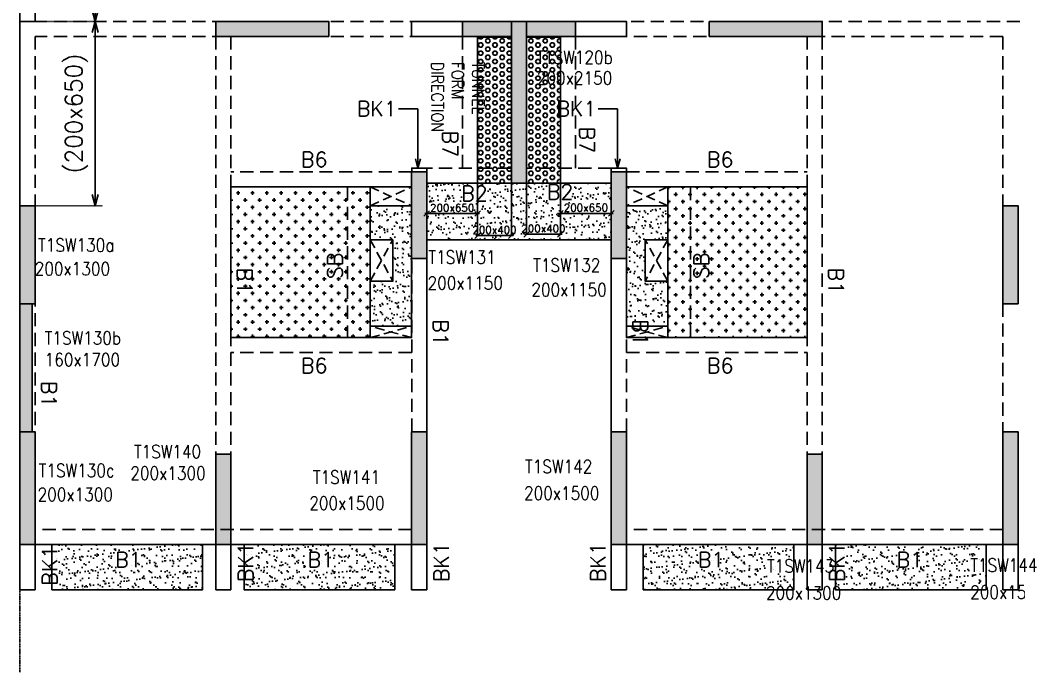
# Model space of a CAD drawing. Header units: millimetres. Extents: x 1078357 to 2594950, y -5122486 to -4636555.
# Drawn here: x 1974051 to 1987301, y -4670796 to -4662135 of the extents above; entities that cross this region are included whole.
import ezdxf

# ---------------------------------------------------------------- set-up
doc = ezdxf.new("R2010")
doc.units = ezdxf.units.MM
doc.header["$PDMODE"] = 35
for name, pattern in [('CONTINOUS', [0]), ('DOT', [0.25, 0, -0.25]), ('HIDDEN', [0.375, 0.25, -0.125]), ('New Retail block$0$CONTINOUS', [0])]:
    doc.linetypes.add(name, pattern=pattern)
doc.layers.get('0').update_dxf_attribs({"lineweight": 0})
doc.layers.get('Defpoints').update_dxf_attribs({"lineweight": 0})
for name, color, linetype, lineweight in [('A-_ANOTDIMA_D-', 6, 'Continuous', 13), ('COL. NO.', 30, 'Continuous', 25), ('COL. SIZE', 7, 'Continuous', 25), ('DIM', 9, 'Continuous', 25), ('HATCH', 8, 'Continuous', 30)]:
    doc.layers.add(name, color=color, linetype=linetype, lineweight=lineweight)
for name, color, linetype in [('B-200x325', 201, 'HIDDEN'), ('DROP SLAB', 8, 'Continuous'), ('EXPANSION JOINT', 10, 'HIDDEN'), ('NON STR. RCC WALL', 6, 'Continuous'), ('S-BEAM', 3, 'HIDDEN'), ('S-BEAM NO.', 6, 'Continuous'), ('S-COLUMN', 1, 'Continuous'), ('S-CUTOUT', 8, 'HIDDEN'), ('S-DIM', 2, 'Continuous'), ('S-SLAB-PROJECTION', 54, 'New Retail block$0$CONTINOUS'), ('SLAB FOLD', 8, 'Continuous'), ('TEXT', 7, 'Continuous')]:
    doc.layers.add(name, color=color, linetype=linetype)
doc.styles.add('Roman', font='romans')
doc.styles.add('ROMANS', font='romans.shx', dxfattribs={"width": 0.85})
doc.dimstyles.new('HARESH', dxfattribs={"dimtxt": 150, "dimasz": 75, "dimexe": 0, "dimexo": 0, "dimgap": 25, "dimtad": 1, "dimdec": 0, "dimdsep": 46, "dimtxsty": 'Roman', "dimblk": 'OBLIQUE', "dimcen": 225, "dimdle": 25, "dimclrd": 2, "dimclre": 2, "dimclrt": 7, "dimadec": 8, "dimazin": 1, "dimtfac": 1, "dimtdec": 0, "dimtmove": 0, "dimatfit": 0, "dimfxl": 1, "dimlwd": -1, "dimlwe": -1, "dimarcsym": 0})
pattern_1 = [(180, (834801.65, 212820.39), (-7e-15, -54.99261315), [31.75, -63.5]), (300, (834801.65, 212820.39), (47.625, 27.4963066), [31.75, -63.5]), (240, (834769.9, 212820.39), (47.625, -27.4963066), [31.75, -63.5])]

# ---------------------------------------------------------------- blocks, each defined once
blk = doc.blocks.new('_Open30')
at = {"color": 0, "linetype": 'ByBlock', "lineweight": -2}
for p, q in [((-1, 0.268), (0, 0)), ((0, 0), (-1, -0.268)), ((0, 0), (-1, 0))]:
    blk.add_line(p, q, dxfattribs=at)
blk = doc.blocks.new('*D1579')
at = {"layer": 'Defpoints', "color": 0, "linetype": 'CONTINOUS', "ltscale": 0.5, "transparency": 16777216}
for p in [(1974051, -4662154, 0), (1975049, -4662154), (1974051, -4664604, 0)]:
    blk.add_point(p, dxfattribs=at)
at = {"layer": 'S-DIM', "color": 2, "linetype": 'DOT', "ltscale": 0.5, "transparency": 16777216}
for p, q in [((1974051, -4662154), (1975149, -4662154)), ((1974051, -4664604), (1975149, -4664604))]:
    blk.add_line(p, q, dxfattribs=at)
at = {"layer": 'S-DIM', "color": 2, "linetype": 'CONTINOUS', "ltscale": 0.5, "transparency": 16777216}
blk.add_line((1975049, -4664454), (1975049, -4662304), dxfattribs=at)
at = {"layer": 'S-DIM', "color": 2, "linetype": 'CONTINOUS', "ltscale": 0.5, "transparency": 16777216, "xscale": 150, "yscale": 150, "zscale": 150}
for p, rotation in [((1975049, -4662154), 90), ((1975049, -4664604), 270)]:
    blk.add_blockref('_Open30', p, dxfattribs=dict(at, rotation=rotation))
at = {"layer": 'S-DIM', "color": 7, "linetype": 'CONTINOUS', "ltscale": 0.5, "transparency": 16777216, "insert": (1974802, -4663379), "char_height": 225, "attachment_point": 5, "rotation": 90, "style": 'Roman'}
blk.add_mtext('(200x650)', dxfattribs=at)
blk = doc.blocks.new('*D1580')
at = {"layer": 'Defpoints', "color": 0, "linetype": 'CONTINOUS', "ltscale": 0.5, "transparency": 16777216}
for p in [(1974051, -4660154, 0), (1974051, -4662154, 0), (1975049, -4662154)]:
    blk.add_point(p, dxfattribs=at)
at = {"layer": 'S-DIM', "color": 2, "linetype": 'DOT', "ltscale": 0.5, "transparency": 16777216}
for p, q in [((1974051, -4660154), (1975149, -4660154)), ((1974051, -4662154), (1975149, -4662154))]:
    blk.add_line(p, q, dxfattribs=at)
at = {"layer": 'S-DIM', "color": 2, "linetype": 'CONTINOUS', "ltscale": 0.5, "transparency": 16777216}
blk.add_line((1975049, -4660304), (1975049, -4662004), dxfattribs=at)
at = {"layer": 'S-DIM', "color": 2, "linetype": 'CONTINOUS', "ltscale": 0.5, "transparency": 16777216, "xscale": 150, "yscale": 150, "zscale": 150}
for p, rotation in [((1975049, -4660154), 90), ((1975049, -4662154), 270)]:
    blk.add_blockref('_Open30', p, dxfattribs=dict(at, rotation=rotation))
at = {"layer": 'S-DIM', "color": 7, "linetype": 'CONTINOUS', "ltscale": 0.5, "transparency": 16777216, "insert": (1974802, -4661154), "char_height": 225, "attachment_point": 5, "rotation": 90, "style": 'Roman'}
blk.add_mtext('(200x450)', dxfattribs=at)
blk = doc.blocks.new('_Oblique')
at = {"color": 0, "linetype": 'ByBlock', "lineweight": -2}
blk.add_line((-0.5, -0.5), (0.5, 0.5), dxfattribs=at)
blk = doc.blocks.new('*D1359')
at = {"layer": 'Defpoints', "color": 0, "ltscale": 700, "transparency": 16777216}
for p in [(1980126, -4664304, 0), (1980576, -4664304, 0), (1980126, -4664999)]:
    blk.add_point(p, dxfattribs=at)
at = {"layer": 'DIM', "color": 2, "ltscale": 700, "transparency": 16777216}
for p, q in [((1980126, -4664304), (1980126, -4664999)), ((1980576, -4664304), (1980576, -4664999)), ((1980601, -4664999), (1980101, -4664999))]:
    blk.add_line(p, q, dxfattribs=at)
at = {"layer": 'DIM', "color": 2, "ltscale": 700, "transparency": 16777216, "xscale": 75, "yscale": 75, "zscale": 75, "rotation": 180}
blk.add_blockref('_Oblique', (1980126, -4664999), dxfattribs=at)
at = {"layer": 'DIM', "color": 2, "ltscale": 700, "transparency": 16777216, "xscale": 75, "yscale": 75, "zscale": 75}
blk.add_blockref('_Oblique', (1980576, -4664999), dxfattribs=at)
at = {"layer": 'DIM', "color": 7, "ltscale": 700, "transparency": 16777216, "insert": (1980351, -4664924), "char_height": 150, "attachment_point": 5, "style": 'Roman'}
blk.add_mtext('{\\H0.666667x;200x400}', dxfattribs=at)
blk = doc.blocks.new('*D1360')
at = {"layer": 'Defpoints', "color": 0, "ltscale": 700, "transparency": 16777216}
for p in [(1979451, -4664304, 0), (1980126, -4664304, 0), (1979451, -4664706)]:
    blk.add_point(p, dxfattribs=at)
at = {"layer": 'DIM', "color": 2, "ltscale": 700, "transparency": 16777216}
for p, q in [((1979451, -4664304), (1979451, -4664706)), ((1980126, -4664304), (1980126, -4664706)), ((1980151, -4664706), (1979426, -4664706))]:
    blk.add_line(p, q, dxfattribs=at)
at = {"layer": 'DIM', "color": 2, "ltscale": 700, "transparency": 16777216, "xscale": 75, "yscale": 75, "zscale": 75, "rotation": 180}
blk.add_blockref('_Oblique', (1979451, -4664706), dxfattribs=at)
at = {"layer": 'DIM', "color": 2, "ltscale": 700, "transparency": 16777216, "xscale": 75, "yscale": 75, "zscale": 75}
blk.add_blockref('_Oblique', (1980126, -4664706), dxfattribs=at)
at = {"layer": 'DIM', "color": 7, "ltscale": 700, "transparency": 16777216, "insert": (1979789, -4664631), "char_height": 150, "attachment_point": 5, "style": 'Roman'}
blk.add_mtext('{\\H0.666667x;200x650}', dxfattribs=at)
blk = doc.blocks.new('*D1361')
at = {"layer": 'Defpoints', "color": 0, "ltscale": 700, "transparency": 16777216}
for p in [(1980776, -4664304, 0), (1981226, -4664304, 0), (1981226, -4664981)]:
    blk.add_point(p, dxfattribs=at)
at = {"layer": 'DIM', "color": 2, "ltscale": 700, "transparency": 16777216}
for p, q in [((1980776, -4664304), (1980776, -4664981)), ((1981226, -4664304), (1981226, -4664981)), ((1980751, -4664981), (1981251, -4664981))]:
    blk.add_line(p, q, dxfattribs=at)
at = {"layer": 'DIM', "color": 2, "ltscale": 700, "transparency": 16777216, "xscale": 75, "yscale": 75, "zscale": 75, "rotation": 180}
blk.add_blockref('_Oblique', (1980776, -4664981), dxfattribs=at)
at = {"layer": 'DIM', "color": 2, "ltscale": 700, "transparency": 16777216, "xscale": 75, "yscale": 75, "zscale": 75}
blk.add_blockref('_Oblique', (1981226, -4664981), dxfattribs=at)
at = {"layer": 'DIM', "color": 7, "ltscale": 700, "transparency": 16777216, "insert": (1981001, -4664906), "char_height": 150, "attachment_point": 5, "style": 'Roman'}
blk.add_mtext('{\\H0.666667x;200x400}', dxfattribs=at)
blk = doc.blocks.new('*D1362')
at = {"layer": 'Defpoints', "color": 0, "ltscale": 700, "transparency": 16777216}
for p in [(1981226, -4664304, 0), (1981901, -4664304, 0), (1981901, -4664704)]:
    blk.add_point(p, dxfattribs=at)
at = {"layer": 'DIM', "color": 2, "ltscale": 700, "transparency": 16777216}
for p, q in [((1981226, -4664304), (1981226, -4664704)), ((1981901, -4664304), (1981901, -4664704)), ((1981201, -4664704), (1981926, -4664704))]:
    blk.add_line(p, q, dxfattribs=at)
at = {"layer": 'DIM', "color": 2, "ltscale": 700, "transparency": 16777216, "xscale": 75, "yscale": 75, "zscale": 75, "rotation": 180}
blk.add_blockref('_Oblique', (1981226, -4664704), dxfattribs=at)
at = {"layer": 'DIM', "color": 2, "ltscale": 700, "transparency": 16777216, "xscale": 75, "yscale": 75, "zscale": 75}
blk.add_blockref('_Oblique', (1981901, -4664704), dxfattribs=at)
at = {"layer": 'DIM', "color": 7, "ltscale": 700, "transparency": 16777216, "insert": (1981564, -4664629), "char_height": 150, "attachment_point": 5, "style": 'Roman'}
blk.add_mtext('{\\H0.666667x;200x650}', dxfattribs=at)
blk = doc.blocks.new('G$CD63B60BD')
at = {"layer": 'COL. NO.', "linetype": 'Continuous', "style": 'ROMANS', "width": 0.85}
for s, p in [('T1SW120b', (51580, 6384, -320)), ('T1SW130a', (44965, 3891, -320)), ('T1SW131', (50148, 3730, -320)), ('T1SW132', (51538, 3625, -320)), ('T1SW130b', (45053, 2657, -320)), ('T1SW140', (46238, 1147, -320)), ('T1SW130c', (44974, 898, -323)), ('T1SW142', (51431, 949, -320)), ('T1SW141', (48613, 809, -320)), ('T1SW143', (54642, -372, -320)), ('T1SW144', (57341, -360, -320))]:
    blk.add_text(s, height=175, dxfattribs=at).set_placement(p)
at = {"layer": 'COL. SIZE', "linetype": 'Continuous', "style": 'ROMANS', "width": 0.85}
for s, p in [('200x2150', (51588, 6110, -320)), ('200x1300', (44921, 3577, -320)), ('200x1150', (50136, 3387, -320)), ('200x1150', (51514, 3298, -320)), ('160x1700', (45053, 2369, -320)), ('200x1300', (46190, 861, -320)), ('200x1300', (44959, 577, -323)), ('200x1500', (51417, 597, -320)), ('200x1500', (48566, 464, -320)), ('200x1300', (54628, -730, -320)), ('200x1500', (57340, -720, -320))]:
    blk.add_text(s, height=175, dxfattribs=at).set_placement(p)

msp = doc.modelspace()

# ---------------------------------------------------------------- hatches: boundary and pattern name
at = {"layer": 'DROP SLAB'}
h = msp.add_hatch(dxfattribs=at)
h.set_pattern_fill('CROSS', color=8, scale=15, angle=0.03079)
h.set_pattern_definition([(180.03079016, (-5723989.39, 28120579.36), (-95.19879988, -95.3011726), [47.625, -142.875]), (270.03079016, (-5724013.21, 28120603.16), (95.3011726, -95.19879988), [47.625, -142.875])])
h.paths.add_polyline_path([(1978701.2, -4664353.8), (1976851.2, -4664353.7), (1976851.2, -4666353.5), (1978701.2, -4666353.6)])
h = msp.add_hatch(dxfattribs=at)
h.set_pattern_fill('CROSS', color=8, scale=15, angle=0.03079)
h.set_pattern_definition([(180.03079016, (-4626764.67, 23436560.17), (-95.19879988, -95.3011726), [47.625, -142.875]), (270.03079016, (-4626788.5, 23436583.97), (95.3011726, -95.19879988), [47.625, -142.875])])
h.paths.add_polyline_path([(1982651.2, -4664353.8), (1984501.2, -4664353.8), (1984501.2, -4666353.6), (1982651.2, -4666353.6)])
at = {"layer": 'HATCH', "ltscale": 1000}
h = msp.add_hatch(dxfattribs=at)
h.set_pattern_fill('HEX', color=8, scale=10, angle=180)
h.set_pattern_definition(pattern_1)
h.paths.add_polyline_path([(1980576.4, -4662364.4), (1980126.4, -4662364.4), (1980126.4, -4664303.7), (1980576.4, -4664303.7)])
h = msp.add_hatch(dxfattribs=at)
h.set_pattern_fill('HEX', color=8, scale=10, angle=180)
h.set_pattern_definition(pattern_1)
h.paths.add_polyline_path([(1980776.7, -4662364.4), (1981226.7, -4662364.4), (1981226.7, -4664303.7), (1980776.7, -4664303.7)])
at = {"layer": 'HATCH'}
h = msp.add_hatch(dxfattribs=at)
h.set_pattern_fill('AR-SAND', color=8, scale=3, angle=179.97015)
h.set_pattern_definition([(37.47015413, (-3131831.55, 18702404.8), (-4.72361136, 146.8264517), [0, -115.824, 0, -129.54, 0, -123.825]), (7.4701541, (-3131831.55, 18702404.8), (134.9689868, 214.9772528), [0, -62.484, 0, -104.394, 0, -40.005]), (327.4701541, (-3131925.27, 18702404.84), (237.2979035, 0.3075449), [0, -38.1, 0, -137.16, 0, -179.07]), (317.4701541, (-3131925.27, 18702404.84), (229.1017424, 66.759465), [0, -19.05, 0, -89.916, 0, -102.87])])
h.paths.add_polyline_path([(1981901.4, -4664303.8), (1979451.4, -4664303.8), (1979451.4, -4664903.8), (1981901.4, -4664903.8)])
h = msp.add_hatch(dxfattribs=at)
h.set_pattern_fill('AR-SAND', color=8, scale=3, angle=179.97015)
h.set_pattern_definition([(37.47015413, (-3131831.46, 18702404.8), (-4.72361136, 146.8264517), [0, -115.824, 0, -129.54, 0, -123.825]), (7.4701541, (-3131831.46, 18702404.8), (134.9689868, 214.9772528), [0, -62.484, 0, -104.394, 0, -40.005]), (327.4701541, (-3131925.19, 18702404.84), (237.2979035, 0.3075449), [0, -38.1, 0, -137.16, 0, -179.07]), (317.4701541, (-3131925.19, 18702404.84), (229.1017424, 66.759465), [0, -19.05, 0, -89.916, 0, -102.87])])
h.paths.add_polyline_path([(1981901.5, -4664303.8), (1979451.5, -4664303.8), (1979451.5, -4665053.8), (1981901.5, -4665053.8)])
h = msp.add_hatch(dxfattribs=at)
h.set_pattern_fill('AR-SAND', color=8, scale=3, angle=359.97015)
h.set_pattern_definition([(37.47015413, (-4239567.65, 23610371.73), (-4.72361136, 146.8264517), [0, -115.824, 0, -129.54, 0, -123.825]), (7.4701541, (-4239567.65, 23610371.73), (134.9689868, 214.9772528), [0, -62.484, 0, -104.394, 0, -40.005]), (327.47015413, (-4239661.37, 23610371.78), (237.29790347, 0.3075449), [0, -38.1, 0, -137.16, 0, -179.07]), (317.4701541, (-4239661.37, 23610371.78), (229.1017424, 66.759465), [0, -19.05, 0, -89.916, 0, -102.87])])
h.paths.add_polyline_path([(1979250.5, -4666203.9), (1978700.5, -4666203.9), (1978700.5, -4665603.8), (1979000.4, -4665603.8), (1979000.4, -4665053.9), (1978700.5, -4665053.9), (1978700.5, -4664603.9), (1979250.4, -4664603.9)])
h = msp.add_hatch(dxfattribs=at)
h.set_pattern_fill('AR-SAND', color=8, scale=3, angle=180.02985)
h.set_pattern_definition([(37.47015413, (-4239566.87, 23610371.66), (-4.72361136, 146.8264517), [0, -115.824, 0, -129.54, 0, -123.825]), (7.4701541, (-4239566.87, 23610371.66), (134.9689868, 214.9772528), [0, -62.484, 0, -104.394, 0, -40.005]), (327.47015413, (-4239660.6, 23610371.71), (237.29790347, 0.3075449), [0, -38.1, 0, -137.16, 0, -179.07]), (317.4701541, (-4239660.6, 23610371.7), (229.1017424, 66.759465), [0, -19.05, 0, -89.916, 0, -102.87])])
h.paths.add_polyline_path([(1982101.2, -4666203.8), (1982651.2, -4666203.8), (1982651.2, -4665603.8), (1982351.2, -4665603.8), (1982351.2, -4665053.8), (1982651.2, -4665053.8), (1982651.2, -4664603.8), (1982101.2, -4664603.8)])
h = msp.add_hatch(dxfattribs=at)
h.set_pattern_fill('AR-SAND', color=8, scale=3, angle=179.97015)
h.set_pattern_definition([(37.47015413, (-3130506.55, 18702404.81), (-4.72361136, 146.8264517), [0, -115.824, 0, -129.54, 0, -123.825]), (7.4701541, (-3130506.55, 18702404.8), (134.9689868, 214.9772528), [0, -62.484, 0, -104.394, 0, -40.005]), (327.4701541, (-3130600.27, 18702404.86), (237.2979035, 0.3075449), [0, -38.1, 0, -137.16, 0, -179.07]), (317.4701541, (-3130600.27, 18702404.86), (229.1017424, 66.759465), [0, -19.05, 0, -89.916, 0, -102.87])])
h.paths.add_polyline_path([(1976476.4, -4669103.8), (1974476.4, -4669103.8), (1974476.4, -4669703.8), (1976476.4, -4669703.8)])
h = msp.add_hatch(dxfattribs=at)
h.set_pattern_fill('AR-SAND', color=8, scale=3, angle=179.97015)
h.set_pattern_definition([(37.47015413, (-3133056.55, 18702404.81), (-4.72361136, 146.8264517), [0, -115.824, 0, -129.54, 0, -123.825]), (7.4701541, (-3133056.55, 18702404.8), (134.9689868, 214.9772528), [0, -62.484, 0, -104.394, 0, -40.005]), (327.4701541, (-3133150.27, 18702404.86), (237.2979035, 0.3075449), [0, -38.1, 0, -137.16, 0, -179.07]), (317.4701541, (-3133150.27, 18702404.86), (229.1017424, 66.759465), [0, -19.05, 0, -89.916, 0, -102.87])])
h.paths.add_polyline_path([(1979026.4, -4669103.8), (1977026.4, -4669103.8), (1977026.4, -4669703.8), (1979026.4, -4669703.8)])
h = msp.add_hatch(dxfattribs=at)
h.set_pattern_fill('AR-SAND', color=8, scale=3, angle=179.97015)
h.set_pattern_definition([(37.47015413, (-3138356.55, 18702404.81), (-4.72361136, 146.8264517), [0, -115.824, 0, -129.54, 0, -123.825]), (7.4701541, (-3138356.55, 18702404.8), (134.9689868, 214.9772528), [0, -62.484, 0, -104.394, 0, -40.005]), (327.4701541, (-3138450.27, 18702404.86), (237.2979035, 0.3075449), [0, -38.1, 0, -137.16, 0, -179.07]), (317.4701541, (-3138450.27, 18702404.86), (229.1017424, 66.759465), [0, -19.05, 0, -89.916, 0, -102.87])])
h.paths.add_polyline_path([(1984326.4, -4669103.8), (1982326.4, -4669103.8), (1982326.4, -4669703.8), (1984326.4, -4669703.8)])
h = msp.add_hatch(dxfattribs=at)
h.set_pattern_fill('AR-SAND', color=8, scale=3, angle=179.97015)
h.set_pattern_definition([(37.47015413, (-3140906.55, 18702404.81), (-4.72361136, 146.8264517), [0, -115.824, 0, -129.54, 0, -123.825]), (7.4701541, (-3140906.55, 18702404.8), (134.9689868, 214.9772528), [0, -62.484, 0, -104.394, 0, -40.005]), (327.4701541, (-3141000.27, 18702404.86), (237.2979035, 0.3075449), [0, -38.1, 0, -137.16, 0, -179.07]), (317.4701541, (-3141000.27, 18702404.86), (229.1017424, 66.759465), [0, -19.05, 0, -89.916, 0, -102.87])])
h.paths.add_polyline_path([(1986876.4, -4669103.8), (1984876.4, -4669103.8), (1984876.4, -4669703.8), (1986876.4, -4669703.8)])
at = {"layer": 'S-COLUMN', "lineweight": 25}
h = msp.add_hatch(color=1, dxfattribs=at)
h.dxf.hatch_style = 1
h.paths.add_polyline_path([(1976651.2, -4662153.8), (1978151.2, -4662153.8), (1978151.2, -4662353.8), (1976651.2, -4662353.8)])
h = msp.add_hatch(color=1, dxfattribs=at)
h.dxf.hatch_style = 1
h.paths.add_polyline_path([(1980576.2, -4662353.8), (1979926.2, -4662353.8), (1979926.2, -4662153.8), (1980776.2, -4662153.8), (1980776.2, -4664303.8), (1980576.2, -4664303.8)])
at = {"layer": 'S-COLUMN', "lineweight": 25, "extrusion": (1.00316e-06, -2.11765e-11, 1)}
h = msp.add_hatch(color=1, dxfattribs=at)
h.dxf.hatch_style = 1
h.paths.add_polyline_path([(1980776.2, -4662353.8), (1981426.2, -4662353.8), (1981426.2, -4662153.8), (1980576.2, -4662153.8), (1980576.2, -4664303.8), (1980776.2, -4664303.8)])
at = {"layer": 'S-COLUMN', "lineweight": 25}
h = msp.add_hatch(color=1, dxfattribs=at)
h.dxf.hatch_style = 1
h.paths.add_polyline_path([(1983201.2, -4662153.8), (1984701.2, -4662153.8), (1984701.2, -4662353.8), (1983201.2, -4662353.8)])
h = msp.add_hatch(color=1, dxfattribs=at)
h.dxf.hatch_style = 1
h.paths.add_polyline_path([(1979251.2, -4664153.8), (1979451.2, -4664153.8), (1979451.2, -4665303.8), (1979251.2, -4665303.8)])
at = {"layer": 'S-COLUMN', "lineweight": 25, "extrusion": (1.00316e-06, -2.11765e-11, 1)}
h = msp.add_hatch(color=1, dxfattribs=at)
h.dxf.hatch_style = 1
h.paths.add_polyline_path([(1982101.2, -4664153.8), (1981901.2, -4664153.8), (1981901.2, -4665303.8), (1982101.2, -4665303.8)])
at = {"layer": 'S-COLUMN', "lineweight": 25}
h = msp.add_hatch(color=1, dxfattribs=at)
h.dxf.hatch_style = 1
h.paths.add_polyline_path([(1974251.2, -4664603.8), (1974051.2, -4664603.8), (1974051.2, -4665903.8), (1974251.2, -4665903.8)])
at = {"layer": 'S-COLUMN', "lineweight": 25, "extrusion": (1.00316e-06, -2.11765e-11, 1)}
h = msp.add_hatch(color=1, dxfattribs=at)
h.dxf.hatch_style = 1
h.paths.add_polyline_path([(1987301.2, -4664603.8), (1987101.2, -4664603.8), (1987101.2, -4665903.8), (1987301.2, -4665903.8)])
at = {"layer": 'S-COLUMN', "lineweight": 25, "extrusion": (-1.00316e-06, -1.91639e-11, 1)}
h = msp.add_hatch(color=1, dxfattribs=at)
h.dxf.hatch_style = 1
h.paths.add_polyline_path([(1987101.2, -4664603.8), (1987301.2, -4664603.8), (1987301.2, -4665903.8), (1987101.2, -4665903.8)])
at = {"layer": 'S-COLUMN', "lineweight": 25, "extrusion": (-1.00316e-06, -2.11765e-11, 1)}
h = msp.add_hatch(color=1, dxfattribs=at)
h.dxf.hatch_style = 1
h.paths.add_polyline_path([(1974051.2, -4667603.9), (1974211.2, -4667603.9), (1974211.2, -4665903.8), (1974051.2, -4665903.8)])
at = {"layer": 'S-COLUMN', "lineweight": 25}
h = msp.add_hatch(color=1, dxfattribs=at)
h.dxf.hatch_style = 1
h.paths.add_polyline_path([(1974051.2, -4669103.8), (1974251.2, -4669103.8), (1974251.2, -4667603.8), (1974051.2, -4667603.8)])
h = msp.add_hatch(color=1, dxfattribs=at)
h.dxf.hatch_style = 1
h.paths.add_polyline_path([(1979251.2, -4669103.8), (1979451.2, -4669103.8), (1979451.2, -4667603.8), (1979251.2, -4667603.8)])
at = {"layer": 'S-COLUMN', "lineweight": 25, "extrusion": (1.00316e-06, -2.11765e-11, 1)}
h = msp.add_hatch(color=1, dxfattribs=at)
h.dxf.hatch_style = 1
h.paths.add_polyline_path([(1982101.2, -4669103.8), (1981901.2, -4669103.8), (1981901.2, -4667603.8), (1982101.2, -4667603.8)])
h = msp.add_hatch(color=1, dxfattribs=at)
h.dxf.hatch_style = 1
h.paths.add_polyline_path([(1987301.2, -4669103.9), (1987101.2, -4669103.9), (1987101.2, -4667603.8), (1987301.2, -4667603.8)])
at = {"layer": 'S-COLUMN', "lineweight": 25, "extrusion": (-1.00316e-06, -1.91639e-11, 1)}
h = msp.add_hatch(color=1, dxfattribs=at)
h.dxf.hatch_style = 1
h.paths.add_polyline_path([(1987101.2, -4669103.9), (1987301.2, -4669103.9), (1987301.2, -4667603.8), (1987101.2, -4667603.8)])
at = {"layer": 'S-COLUMN', "lineweight": 25}
h = msp.add_hatch(color=1, dxfattribs=at)
h.dxf.hatch_style = 1
h.paths.add_polyline_path([(1976851.2, -4667903.8), (1976851.2, -4669103.8), (1976651.2, -4669103.8), (1976651.2, -4667903.8)])
h = msp.add_hatch(color=1, dxfattribs=at)
h.dxf.hatch_style = 1
h.paths.add_polyline_path([(1984701.2, -4667903.8), (1984701.2, -4669103.8), (1984501.2, -4669103.8), (1984501.2, -4667903.8)])

# ---------------------------------------------------------------- linework, layer by layer
at = {"layer": 'DROP SLAB', "color": 3, "linetype": 'CONTINOUS', "ltscale": 500, "elevation": 0}
for points in [[(1978701.2, -4664353.8), (1976851.2, -4664353.7), (1976851.2, -4666353.5), (1978701.2, -4666353.6)], [(1978701.2, -4664603.8), (1979251.1, -4664603.8), (1979251.1, -4664353.8), (1978701.2, -4664353.8)], [(1982651.2, -4664603.8), (1982101.4, -4664603.8), (1982101.4, -4664353.8), (1982651.2, -4664353.8)], [(1982651.2, -4664353.8), (1984501.2, -4664353.8), (1984501.2, -4666353.6), (1982651.2, -4666353.6)], [(1978701.1, -4665603.9), (1979001.1, -4665603.9), (1979001.1, -4665053.9), (1978701.1, -4665053.9)], [(1982651.2, -4665603.8), (1982351.2, -4665603.8), (1982351.2, -4665053.8), (1982651.2, -4665053.8)], [(1978700.8, -4666353.6), (1979250.8, -4666353.6), (1979250.8, -4666203.8), (1978700.8, -4666203.8)], [(1982651.2, -4666353.6), (1982101.2, -4666353.6), (1982101.2, -4666203.8), (1982651.2, -4666203.8)]]:
    msp.add_lwpolyline(points, close=True, dxfattribs=at)
at = {"layer": 'EXPANSION JOINT'}
msp.add_line((1974051.4, -4650463.8, 0), (1974051.4, -4670796.3, 0), dxfattribs=at)
msp.add_line((1974051.4, -4650463.8, 0), (1974051.4, -4670796.3, 0), dxfattribs=at)
at = {"layer": 'NON STR. RCC WALL', "elevation": 0}
for points in [[(1979251.2, -4662153.8), (1979926.2, -4662153.8), (1979926.2, -4662353.8), (1979251.2, -4662353.8)], [(1981426.2, -4662153.8), (1982101.2, -4662153.8), (1982101.2, -4662353.8), (1981426.2, -4662353.8)]]:
    msp.add_lwpolyline(points, close=True, dxfattribs=at)
at = {"layer": 'S-BEAM', "linetype": 'Continuous', "ltscale": 500}
msp.add_line((1974051.4, -4662153.8, 0), (1974051.4, -4660153.8, 0), dxfattribs=at)
at = {"layer": 'S-BEAM', "linetype": 'HIDDEN', "ltscale": 500}
msp.add_line((1974251.4, -4662153.8, 0), (1974251.4, -4660153.7, 0), dxfattribs=at)
at = {"layer": 'S-BEAM', "linetype": 'CONTINOUS', "ltscale": 700}
for p, q in [((1974051.4, -4662153.8, 0), (1974051.4, -4667603.8, 0)), ((1979451.4, -4667603.8, 0), (1979451.4, -4665303.7, 0)), ((1981901.4, -4667603.8, 0), (1981901.4, -4665303.7, 0)), ((1974051.2, -4669703.8, 0), (1974051.2, -4669103.8, 0)), ((1974251.2, -4669103.8, 0), (1974251.2, -4669703.8, 0)), ((1979251.4, -4669103.8, 0), (1974251.4, -4669103.8, 0)), ((1976651.2, -4669703.8, 0), (1976651.2, -4669103.8, 0)), ((1976851.2, -4669103.8, 0), (1976851.2, -4669703.8, 0)), ((1979251.2, -4669703.8, 0), (1979251.2, -4669103.8, 0)), ((1979451.2, -4669103.8, 0), (1979451.2, -4669703.8, 0)), ((1981901.3, -4669703.8, 0), (1981901.3, -4669103.8, 0)), ((1982101.3, -4669103.8, 0), (1982101.3, -4669703.8, 0)), ((1987101.4, -4669103.8, 0), (1982101.4, -4669103.8, 0)), ((1984501.3, -4669703.9, 0), (1984501.3, -4669103.9, 0)), ((1984701.3, -4669103.9, 0), (1984701.3, -4669703.9, 0)), ((1987101.3, -4669703.9, 0), (1987101.3, -4669103.9, 0)), ((1987301.3, -4669103.9, 0), (1987301.3, -4669703.9, 0)), ((1974251.2, -4669703.8, 0), (1974051.2, -4669703.8, 0)), ((1976851.2, -4669703.8, 0), (1976651.2, -4669703.8, 0)), ((1979451.2, -4669703.8, 0), (1979251.2, -4669703.8, 0)), ((1982101.3, -4669703.8, 0), (1981901.3, -4669703.8, 0)), ((1984701.3, -4669703.9, 0), (1984501.3, -4669703.9, 0)), ((1987301.3, -4669703.9, 0), (1987101.3, -4669703.9, 0))]:
    msp.add_line(p, q, dxfattribs=at)
at = {"layer": 'S-BEAM', "linetype": 'HIDDEN', "ltscale": 700}
for p, q in [((1979926.2, -4662153.8, 0), (1974251.4, -4662153.8, 0)), ((1993626.2, -4662153.8, 0), (1981426.2, -4662153.8, 0)), ((1979926.2, -4662353.8, 0), (1974251.4, -4662353.8, 0)), ((1974251.4, -4662353.8, 0), (1974251.4, -4667603.8, 0)), ((1976651.4, -4662353.8, 0), (1976651.4, -4668803.7, 0)), ((1976851.4, -4662353.8, 0), (1976851.4, -4668803.7, 0)), ((1987101.4, -4662353.8, 0), (1981426.2, -4662353.8, 0)), ((1984501.4, -4662353.9, 0), (1984501.4, -4668803.8, 0)), ((1984701.4, -4662353.9, 0), (1984701.4, -4668803.8, 0)), ((1987101.4, -4662353.8, 0), (1987101.4, -4664603.8, 0)), ((1980576.4, -4664103.8, 0), (1979451.4, -4664103.8, 0)), ((1981901.4, -4664103.8, 0), (1980776.4, -4664103.8, 0)), ((1978401.2, -4664353.8, 0), (1978401.2, -4666353.6, 0)), ((1982651, -4664354, 0), (1982651, -4666353.8, 0)), ((1982951, -4664354, 0), (1982951, -4666353.8, 0)), ((1979251.4, -4667603.8, 0), (1979251.4, -4665303.7, 0)), ((1982101.4, -4667603.8, 0), (1982101.4, -4665303.7, 0)), ((1987101.4, -4665903.8, 0), (1987101.4, -4667603.8, 0)), ((1979251.4, -4668903.8, 0), (1974251.4, -4668903.8, 0)), ((1987101.4, -4668903.8, 0), (1982101.4, -4668903.8, 0))]:
    msp.add_line(p, q, dxfattribs=at)
at = {"layer": 'S-BEAM', "ltscale": 700}
for p, q in [((1979926.4, -4664103.8, 0), (1979926.4, -4662353.8, 0)), ((1981426.7, -4664103.8, 0), (1981426.7, -4662353.8, 0)), ((1979251.4, -4664153.7, 0), (1976851.6, -4664153.7, 0)), ((1982101.7, -4664153.8, 0), (1984501.5, -4664153.8, 0)), ((1979251.6, -4666553.5, 0), (1976851.6, -4666553.5, 0)), ((1982101.5, -4666553.6, 0), (1984501.5, -4666553.6, 0))]:
    msp.add_line(p, q, dxfattribs=at)
at = {"layer": 'S-BEAM', "linetype": 'Continuous', "ltscale": 700}
for p, q in [((1980126.4, -4664103.8, 0), (1980126.4, -4662364.4, 0)), ((1981226.7, -4664103.8, 0), (1981226.7, -4662364.4, 0)), ((1981901.4, -4664303.8, 0), (1979451.4, -4664303.8, 0)), ((1979251.4, -4664353.7, 0), (1976851.6, -4664353.7, 0)), ((1982101.7, -4664353.8, 0), (1984501.5, -4664353.8, 0)), ((1979251.6, -4666353.5, 0), (1976851.6, -4666353.5, 0)), ((1982101.5, -4666353.6, 0), (1984501.5, -4666353.6, 0))]:
    msp.add_line(p, q, dxfattribs=at)
at = {"layer": 'S-BEAM', "linetype": 'ByBlock', "ltscale": 700}
msp.add_line((1978701.2, -4664353.8, 0), (1978701.2, -4666353.6, 0), dxfattribs=at)
at = {"layer": 'S-BEAM', "linetype": 'Continuous', "ltscale": 700, "elevation": 0}
for points in [[(1979451.5, -4664153.8), (1979251.4, -4664153.8), (1979251.4, -4664103.7), (1979451.5, -4664103.7)], [(1982101.5, -4664153.8), (1981901.4, -4664153.8), (1981901.4, -4664103.7), (1982101.5, -4664103.7)]]:
    msp.add_lwpolyline(points, close=True, dxfattribs=at)
at = {"layer": 'S-COLUMN', "color": 1, "lineweight": 25, "elevation": 0}
for points in [[(1976651.2, -4662153.8), (1978151.2, -4662153.8), (1978151.2, -4662353.8), (1976651.2, -4662353.8)], [(1983201.2, -4662153.8), (1984701.2, -4662153.8), (1984701.2, -4662353.8), (1983201.2, -4662353.8)], [(1979251.2, -4664153.8), (1979451.2, -4664153.8), (1979451.2, -4665303.8), (1979251.2, -4665303.8)], [(1974251.2, -4664603.8), (1974051.2, -4664603.8), (1974051.2, -4665903.8), (1974251.2, -4665903.8)], [(1974051.2, -4669103.8), (1974251.2, -4669103.8), (1974251.2, -4667603.8), (1974051.2, -4667603.8)], [(1979251.2, -4669103.8), (1979451.2, -4669103.8), (1979451.2, -4667603.8), (1979251.2, -4667603.8)], [(1976651.2, -4667904), (1976851.2, -4667904), (1976851.2, -4669103.8), (1976651.2, -4669103.8)], [(1984501.2, -4667904), (1984701.2, -4667904), (1984701.2, -4669103.8), (1984501.2, -4669103.8)]]:
    msp.add_lwpolyline(points, close=True, dxfattribs=at)
msp.add_lwpolyline([(1980576.2, -4662353.8), (1979926.2, -4662353.8), (1979926.2, -4662153.8), (1980776.2, -4662153.8), (1980776.2, -4664303.8), (1980576.2, -4664303.8), (1980576.2, -4662353.8)], dxfattribs=at)
at = {"layer": 'S-COLUMN', "color": 1, "lineweight": 25, "extrusion": (1.00316e-06, -2.11765e-11, 1), "elevation": 2}
msp.add_lwpolyline([(1980776.2, -4662353.8), (1981426.2, -4662353.8), (1981426.2, -4662153.8), (1980576.2, -4662153.8), (1980576.2, -4664303.8), (1980776.2, -4664303.8), (1980776.2, -4662353.8)], dxfattribs=at)
for points in [[(1982101.2, -4664153.8), (1981901.2, -4664153.8), (1981901.2, -4665303.8), (1982101.2, -4665303.8)], [(1987301.2, -4664603.8), (1987101.2, -4664603.8), (1987101.2, -4665903.8), (1987301.2, -4665903.8)], [(1982101.2, -4669103.8), (1981901.2, -4669103.8), (1981901.2, -4667603.8), (1982101.2, -4667603.8)], [(1987301.2, -4669103.9), (1987101.2, -4669103.9), (1987101.2, -4667603.8), (1987301.2, -4667603.8)]]:
    msp.add_lwpolyline(points, close=True, dxfattribs=at)
at = {"layer": 'S-COLUMN', "color": 1, "lineweight": 25, "extrusion": (-1.00316e-06, -1.91639e-11, 1), "elevation": -2}
for points in [[(1987101.2, -4664603.8), (1987301.2, -4664603.8), (1987301.2, -4665903.8), (1987101.2, -4665903.8)], [(1987101.2, -4669103.9), (1987301.2, -4669103.9), (1987301.2, -4667603.8), (1987101.2, -4667603.8)]]:
    msp.add_lwpolyline(points, close=True, dxfattribs=at)
at = {"layer": 'S-COLUMN', "color": 1, "lineweight": 25, "extrusion": (-1.00316e-06, -2.11765e-11, 1), "elevation": -2}
msp.add_lwpolyline([(1974051.2, -4667603.8), (1974211.2, -4667603.8), (1974211.2, -4665903.8), (1974051.2, -4665903.8)], close=True, dxfattribs=at)
at = {"layer": 'S-CUTOUT', "ltscale": 500}
for p, q in [((1978701.2, -4664603.8), (1979251.1, -4664353.8, 0)), ((1978701.2, -4664353.8, 0), (1979251.2, -4664603.8)), ((1982651.2, -4664353.8, 0), (1982101.2, -4664603.8)), ((1982651.2, -4664603.8), (1982101.4, -4664353.8, 0)), ((1978701.1, -4665603.9, 0), (1979001.1, -4665053.9, 0)), ((1978701.1, -4665053.9, 0), (1979001.1, -4665603.9, 0)), ((1982651.2, -4665603.8), (1982351.2, -4665053.8)), ((1982651.2, -4665053.8), (1982351.2, -4665603.8)), ((1979250.8, -4666353.8, 0), (1978700.8, -4666203.8, 0)), ((1978701.6, -4666353.6, 0), (1979250.8, -4666203.8, 0)), ((1982650.4, -4666353.6, 0), (1982101.2, -4666203.8, 0)), ((1982101.2, -4666353.8), (1982651.2, -4666203.8, 0))]:
    msp.add_line(p, q, dxfattribs=at)
at = {"layer": 'S-SLAB-PROJECTION', "elevation": 0}
for points in [[(1981901.5, -4664303.8), (1979451.5, -4664303.8), (1979451.5, -4665053.8), (1981901.5, -4665053.8)], [(1976476.4, -4669103.8), (1974476.4, -4669103.8), (1974476.4, -4669703.8), (1976476.4, -4669703.8)], [(1979026.4, -4669103.8), (1977026.4, -4669103.8), (1977026.4, -4669703.8), (1979026.4, -4669703.8)], [(1984326.4, -4669103.8), (1982326.4, -4669103.8), (1982326.4, -4669703.8), (1984326.4, -4669703.8)], [(1986876.4, -4669103.8), (1984876.4, -4669103.8), (1984876.4, -4669703.8), (1986876.4, -4669703.8)]]:
    msp.add_lwpolyline(points, close=True, dxfattribs=at)
at = {"layer": 'SLAB FOLD', "color": 8, "ltscale": 1000, "elevation": 0}
for points in [[(1980126.2, -4662364.4), (1980576.2, -4662364.4), (1980576.2, -4664303.7), (1980126.2, -4664303.7)], [(1981226.5, -4662364.4), (1980776.4, -4662364.4), (1980776.4, -4664303.7), (1981226.5, -4664303.7)]]:
    msp.add_lwpolyline(points, close=True, dxfattribs=at)
for points in [[(1979250.5, -4666203.9), (1978700.5, -4666203.9), (1978700.5, -4665603.8), (1979000.4, -4665603.8), (1979000.4, -4665053.9), (1978700.5, -4665053.9), (1978700.5, -4664603.9), (1979250.4, -4664603.9), (1979250.5, -4666203.9)], [(1982101.2, -4666203.8), (1982651.2, -4666203.8), (1982651.2, -4665603.8), (1982351.2, -4665603.8), (1982351.2, -4665053.8), (1982651.2, -4665053.8), (1982651.2, -4664603.8), (1982101.2, -4664603.8), (1982101.2, -4666203.8)]]:
    msp.add_lwpolyline(points, dxfattribs=at)

# ---------------------------------------------------------------- block references
at = {"layer": 'A-_ANOTDIMA_D-', "color": 2, "ltscale": 700}
msp.add_blockref('G$CD63B60BD', (1929326.2, -4669103.8, 0), dxfattribs=at)

# ---------------------------------------------------------------- texts
at = {"layer": 'B-200x325', "linetype": 'Continuous', "ltscale": 700, "style": 'ROMANS'}
for rotation, p in [(359.99945, (1977782, -4664088.5, -2.7)), (0.00134, (1983171, -4664088.5, -2.7)), (359.99945, (1977782, -4666825.6, -2.7)), (0.00134, (1983171.1, -4666825.7, -2.7))]:
    msp.add_text('B6', height=200, rotation=rotation, dxfattribs=at).set_placement(p)
at = {"layer": 'S-BEAM NO.', "linetype": 'Continuous', "ltscale": 700, "style": 'ROMANS'}
for s, rotation, p in [('BK1', 359.99906, (1978522.5, -4663415.2, -2.7)), ('BK1', 359.99906, (1981172.5, -4663415.2, -2.7)), ('B7', 269.99906, (1979662.7, -4663605.3, -5.4)), ('B7', 269.99906, (1981479.1, -4663553.2, -2.7)), ('SB', 90.00094, (1978333.1, -4665578, -2.7)), ('SB', 90.00094, (1983195.7, -4665578.1, -2.7))]:
    msp.add_text(s, height=200, rotation=rotation, dxfattribs=at).set_placement(p)
at = {"layer": 'S-BEAM NO.', "linetype": 'Continuous', "ltscale": 500, "style": 'ROMANS'}
for p in [(1981046, -4664519.9, -2.7), (1979909.3, -4664540.4, -2.7)]:
    msp.add_text('B2', height=200, dxfattribs=at).set_placement(p)
at = {"layer": 'S-BEAM NO.', "linetype": 'HIDDEN', "ltscale": 500, "style": 'ROMANS'}
for rotation, p in [(269.99906, (1976935.3, -4665425.1, -2.7)), (269.99906, (1984785.3, -4665425.1, -2.7)), (269.99906, (1979535.3, -4666110, -2.7)), (269.99906, (1982185.3, -4666110, -2.7)), (269.99906, (1974335.3, -4666929.4, -2.7)), (0.00094, (1975314.4, -4669404.1, -2.7)), (0.00094, (1977867.6, -4669404.1, -2.7)), (0.00094, (1983049.6, -4669404.1, -2.7)), (0.00094, (1985687.3, -4669404.1, -2.7))]:
    msp.add_text('B1', height=200, rotation=rotation, dxfattribs=at).set_placement(p)
at = {"layer": 'S-BEAM NO.', "linetype": 'CONTINOUS', "ltscale": 700, "style": 'ROMANS'}
for p in [(1974546.8, -4669650.2, 50), (1977146.9, -4669603.4, 50), (1979746.9, -4669603.4, 50), (1981824.2, -4669603.4, 50), (1984997, -4669603.5, 50)]:
    msp.add_text('BK1', height=200, rotation=90, dxfattribs=at).set_placement(p)
at = {"layer": 'TEXT', "insert": (1980215, -4662693, 0.1), "char_height": 162, "width": 162, "attachment_point": 1, "rotation": 269.99906, "style": 'ROMANS'}
msp.add_mtext('\\pxql;TUNNEL FORM DIRECTION', dxfattribs=at)

# ---------------------------------------------------------------- dimensions: what is measured, and where the dimension line sits
at = {"layer": 'DIM', "ltscale": 700}
for base, p1, p2, picture, middle in [((1979451.2, -4664706.4, 0), (1980125.9, -4664304.3, 0), (1979451.2, -4664304.3, 0), '*D1360', (1979788.5, -4664631.4, 0)), ((1981901, -4664704.4, 0), (1981226.2, -4664304.3, 0), (1981901, -4664304.3, 0), '*D1362', (1981563.6, -4664629.4, 0))]:
    dim = msp.add_linear_dim(base=base, p1=p1, p2=p2, text='{\\H0.666667x;200x650}', dimstyle='HARESH', override={"dimtxsty": 'Roman', "dimtmove": 1}, dxfattribs=at)
    dim.commit()
    dim.dimension.update_dxf_attribs({"geometry": picture, "text_midpoint": middle})
for base, p1, p2, picture, middle in [((1980125.9, -4664999.4, 0), (1980576, -4664304.3, 0), (1980125.9, -4664304.3, 0), '*D1359', (1980350.9, -4664999.4, 0)), ((1981226.2, -4664981.1, 0), (1980776, -4664304.3, 0), (1981226.2, -4664304.3, 0), '*D1361', (1981001.1, -4664981.1, 0))]:
    dim = msp.add_linear_dim(base=base, p1=p1, p2=p2, text='{\\H0.666667x;200x400}', dimstyle='HARESH', override={"dimtxsty": 'Roman'}, dxfattribs=at)
    dim.commit()
    dim.dimension.update_dxf_attribs({"geometry": picture, "text_midpoint": middle, "dimtype": 160})
at = {"layer": 'S-DIM', "linetype": 'CONTINOUS', "ltscale": 0.5}
for p1, angle, text, picture, middle in [((1974051.4, -4660153.8, 0), 90, '(200x450)', '*D1580', (1974802.1, -4661153.8, 0)), ((1974051.5, -4664603.8, 0), 270, '(200x650)', '*D1579', (1974802.1, -4663378.8, 0))]:
    dim = msp.add_linear_dim(base=(1975048.5, -4662153.8, 0), p1=p1, p2=(1974051.4, -4662153.8, 0), angle=angle, text=text, dimstyle='HARESH', override={"dimtxt": 225, "dimasz": 150, "dimexe": 100, "dimgap": 75, "dimtxsty": 'Roman', "dimblk1": 'Open30', "dimblk2": 'Open30', "dimsah": 1, "dimdle": 1, "dimfxl": 500, "dimarcsym": 1}, dxfattribs=at)
    dim.commit()
    dim.dimension.update_dxf_attribs({"geometry": picture, "text_midpoint": middle})

# ---------------------------------------------------------------- leaders
at = {"layer": 'S-BEAM NO.', "linetype": 'Continuous', "ltscale": 700}
for points in [[(1979335, -4664103.7, 0), (1979335, -4663317.5, 0), (1979076.1, -4663317.5, 0)], [(1981985, -4664103.7, 0), (1981985, -4663317.5, 0), (1981726.1, -4663317.5, 0)]]:
    msp.add_leader(points, dimstyle='HARESH', override={"dimasz": 125, "dimgap": 25, "dimtad": 0, "dimldrblk": 'Open30'}, dxfattribs=at)

doc.saveas('drawing.dxf')
